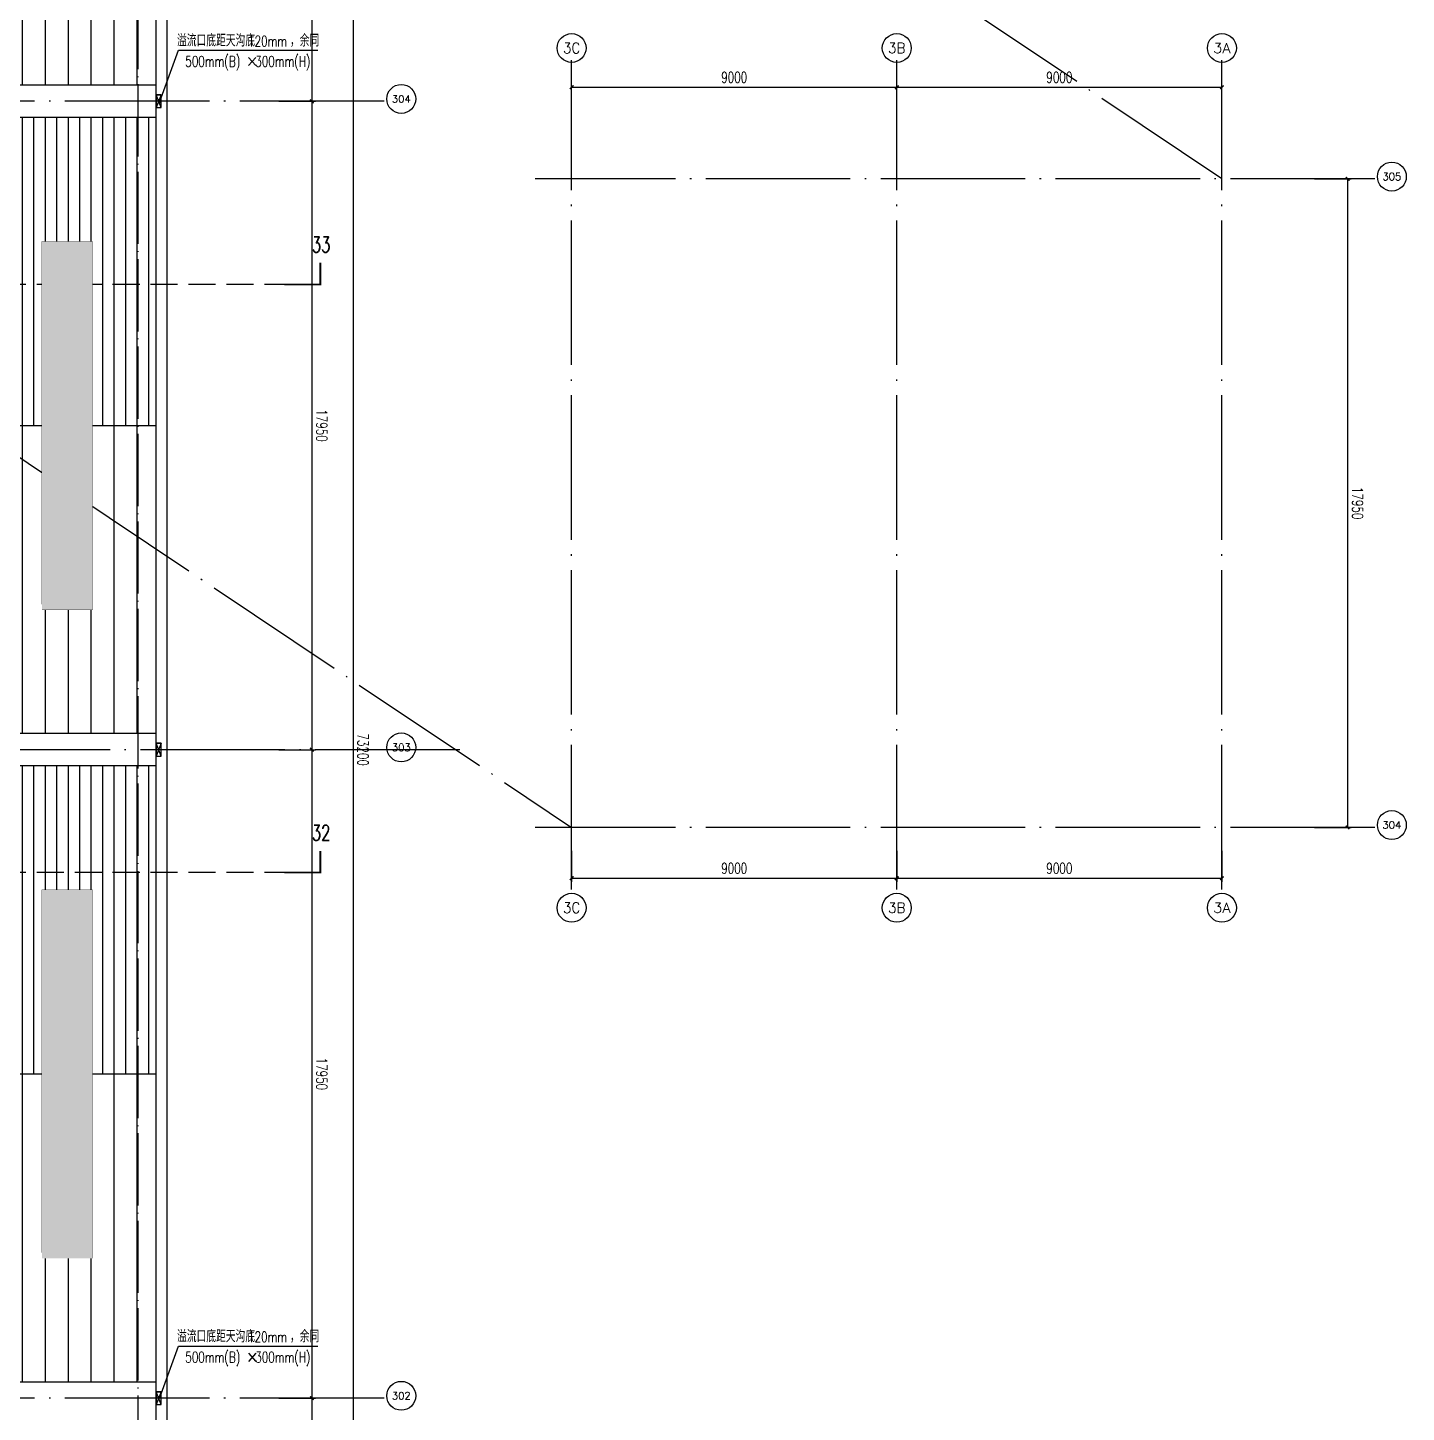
# Model space of a CAD drawing. Extents: x -1313754 to 847533, y 489853 to 941203.
# Drawn here: x 368089 to 406250, y 566477 to 604807 of the extents above; entities that cross this region are included whole.
import ezdxf
from ezdxf.enums import TextEntityAlignment as Align

# ---------------------------------------------------------------- set-up
doc = ezdxf.new("R2010")
doc.units = 0
doc.header["$LTSCALE"] = 1000
doc.header["$MEASUREMENT"] = 0
doc.linetypes.add('DASH', pattern=[0.35, 0.25, -0.1])
doc.linetypes.add('DOTE', pattern=[2.42, 2, -0.2, 0.02, -0.2])
doc.layers.get('Defpoints').update_dxf_attribs({"color": 210})
for name, color, linetype in [('99平面图例外参$0$A-HATCH-2', 251, 'Continuous'), ('A-AXIS-D', 1, 'Continuous'), ('A-AXIS-DOTE', 14, 'DOTE'), ('A-AXIS-SYMB', 3, 'Continuous'), ('A-HATCH-2', 251, 'Continuous'), ('A-LIN-V', 9, 'Continuous'), ('A-SFCE', 30, 'Continuous'), ('A-WINDOW', 140, 'Continuous'), ('AS-WALL', 40, 'Continuous'), ('DIM_SYMB', 3, 'Continuous'), ('E-电气标注', 84, 'Continuous'), ('PUB_TEXT', 7, 'Continuous'), ('参考线', 8, 'Continuous'), ('虹吸溢流', 3, 'Continuous'), ('虹吸雨水斗', 6, 'Continuous'), ('虹吸雨水标注XT', 7, 'Continuous')]:
    doc.layers.add(name, color=color, linetype=linetype)
doc.styles.add('_TCH_AXIS', font='COMPLEX', dxfattribs={"bigfont": 'GBCBIG'})
doc.styles.add('_TCH_DIM', font='SIMPLEX', dxfattribs={"bigfont": 'GBCBIG'})
doc.styles.add('_TCH_DIM_T3', font='SIMPLEX', dxfattribs={"width": 0.705882, "bigfont": 'GBCBIG'})
doc.styles.add('_TCH_LABEL', font='COMPLEX', dxfattribs={"bigfont": 'GBCBIG'})
doc.styles.add('A-DIM_T3', font='SIMPLEX', dxfattribs={"width": 0.705882, "bigfont": 'GBCBIG'})
doc.dimstyles.new('_TCH_ARCH&&100', dxfattribs={"dimtxt": 297.5, "dimasz": 100, "dimexe": 100, "dimexo": 100, "dimgap": 126.25, "dimtad": 1, "dimdec": 0, "dimzin": 0, "dimdsep": 46, "dimtxsty": '_TCH_DIM_T3', "dimblk": 'ARCHTICK', "dimcen": 0.09, "dimclrt": 7, "dimazin": 2, "dimtfac": 1, "dimtdec": 0, "dimtix": 1, "dimtmove": 2, "dimatfit": 3, "dimfxl": 0, "dimtolj": 1, "dimtzin": 0, "dimarcsym": 0})
doc.dimstyles.new('A-DIM&&100', dxfattribs={"dimtxt": 297.5, "dimasz": 100, "dimexe": 100, "dimexo": 100, "dimgap": 126.25, "dimtad": 1, "dimdec": 0, "dimzin": 0, "dimdsep": 46, "dimtxsty": 'A-DIM_T3', "dimblk": 'ARCHTICK', "dimcen": 0.09, "dimclrt": 7, "dimazin": 2, "dimtfac": 1, "dimtdec": 0, "dimtix": 1, "dimtmove": 2, "dimatfit": 3, "dimfxl": 0, "dimtolj": 1, "dimtzin": 0, "dimarcsym": 0})
pattern_1 = [(90, (-500100, 0), (-635, 0), [])]
pattern_2 = [(90, (-500100, 0), (-317.5, 0), [])]

# ---------------------------------------------------------------- blocks, each defined once
blk = doc.blocks.new('rrrrrrrrrrrrrrrrrrrrr')
at = {"layer": 'A-HATCH-2'}
h = blk.add_hatch(dxfattribs=at)
h.set_pattern_fill('ANSI31', color=256, scale=400, angle=45)
h.set_pattern_definition(pattern_1)
h.paths.add_polyline_path([(-266220, 611745), (-133684.3, 611745), (-128454.2, 611745), (-128454.2, 603220), (-301175.2, 603220), (-298409.1, 611745), (-278850, 611745)])
h = blk.add_hatch(dxfattribs=at)
h.set_pattern_fill('ANSI31', color=256, scale=200, angle=45)
h.set_pattern_definition(pattern_2)
h.paths.add_polyline_path([(-266220, 593795), (-133684.3, 593795), (-128454.2, 593795), (-128454.2, 602320), (-301467.2, 602320), (-304221.8, 593830.4), (-299145.1, 593795)])
h = blk.add_hatch(dxfattribs=at)
h.set_pattern_fill('ANSI31', color=256, scale=400, angle=45)
h.set_pattern_definition(pattern_1)
h.paths.add_polyline_path([(-266220, 593795), (-133684.3, 593795), (-128454.2, 593795), (-128454.2, 585270), (-306999.3, 585270), (-304233.2, 593795), (-278850, 593795)])
h = blk.add_hatch(dxfattribs=at)
h.set_pattern_fill('ANSI31', color=256, scale=200, angle=45)
h.set_pattern_definition(pattern_2)
h.paths.add_polyline_path([(-266220, 575845), (-133684.3, 575845), (-128454.2, 575845), (-128454.2, 584370), (-307291.3, 584370), (-310057.3, 575845), (-299145.1, 575845)])
h = blk.add_hatch(dxfattribs=at)
h.set_pattern_fill('ANSI31', color=256, scale=400, angle=45)
h.set_pattern_definition(pattern_1)
h.paths.add_polyline_path([(-266220, 575845), (-133684.3, 575845), (-128454.2, 575845), (-128454.2, 567320), (-313254.2, 567335.8), (-312823.4, 567320), (-310057.3, 575845), (-278850, 575845)])
at = {"layer": 'A-LIN-V'}
for points in [[(-128454.2, 603220), (-301175.2, 603220)], [(-128454.2, 602320), (-301467.2, 602320)], [(-128454.2, 585270), (-306999.3, 585270)], [(-307291.3, 584370), (-312823.4, 567320), (-128454.2, 567320)], [(-128454.2, 584370), (-307291.3, 584370)]]:
    blk.add_lwpolyline(points, dxfattribs=at)
at = {"layer": 'A-SFCE'}
for points in [[(-128154.2, 548220), (-128154.2, 621419.9), (-296321.3, 621420), (-313854.2, 567383.3), (-313854.2, 566370), (-313254.2, 566370)], [(-313554.2, 564570), (-313554.2, 548519.9), (-128454.2, 548519.9), (-128454.2, 621119.9), (-296103.2, 621120), (-313554.2, 567335.8), (-313554.2, 566670), (-313254.2, 566670)], [(-304977.3, 593795), (-128454.2, 593795)], [(-310793.3, 575845), (-128454.2, 575845)]]:
    blk.add_lwpolyline(points, dxfattribs=at)
blk = doc.blocks.new('_ArchTick')
at = {"color": 0, "linetype": 'ByBlock', "const_width": 0.4}
blk.add_lwpolyline([(-0.5, -0.5), (0.5, 0.5)], dxfattribs=at)
blk = doc.blocks.new('*D1327')
at = {"layer": 'A-AXIS-D', "color": 0, "lineweight": -2}
for p, q in [((95776, -184100), (96792, -184100)), ((96692, -184100), (96692, -202050)), ((95776, -202050), (96792, -202050))]:
    blk.add_line(p, q, dxfattribs=at)
at = {"layer": 'Defpoints', "color": 0}
for p in [(95676, -184100), (95676, -202050), (96692, -202050)]:
    blk.add_point(p, dxfattribs=at)
at = {"layer": 'A-AXIS-D', "color": 0, "lineweight": -2, "xscale": 100, "yscale": 100, "zscale": 100}
for p, rotation in [((96692, -184100), 90), ((96692, -202050), 270)]:
    blk.add_blockref('_ArchTick', p, dxfattribs=dict(at, rotation=rotation))
at = {"layer": 'A-AXIS-D', "color": 7, "insert": (96967, -193075), "char_height": 297.5, "attachment_point": 5, "rotation": 270, "style": 'A-DIM_T3'}
blk.add_mtext('\\A1;17950', dxfattribs=at)
blk = doc.blocks.new('*D1328')
at = {"layer": 'A-AXIS-D', "color": 0, "lineweight": -2}
for p, q in [((95776, -202050), (96792, -202050)), ((96692, -202050), (96692, -220000)), ((95776, -220000), (96792, -220000))]:
    blk.add_line(p, q, dxfattribs=at)
at = {"layer": 'Defpoints', "color": 0}
for p in [(95676, -202050), (95676, -220000), (96692, -220000)]:
    blk.add_point(p, dxfattribs=at)
at = {"layer": 'A-AXIS-D', "color": 0, "lineweight": -2, "xscale": 100, "yscale": 100, "zscale": 100}
for p, rotation in [((96692, -202050), 90), ((96692, -220000), 270)]:
    blk.add_blockref('_ArchTick', p, dxfattribs=dict(at, rotation=rotation))
at = {"layer": 'A-AXIS-D', "color": 7, "insert": (96967, -211025), "char_height": 297.5, "attachment_point": 5, "rotation": 270, "style": 'A-DIM_T3'}
blk.add_mtext('\\A1;17950', dxfattribs=at)
blk = doc.blocks.new('*D1329')
at = {"layer": 'A-AXIS-D', "color": 0, "lineweight": -2}
for p, q in [((95776, -220000), (96792, -220000)), ((96692, -220000), (96692, -237950)), ((95776, -237950), (96792, -237950))]:
    blk.add_line(p, q, dxfattribs=at)
at = {"layer": 'Defpoints', "color": 0}
for p in [(95676, -220000), (95676, -237950), (96692, -237950)]:
    blk.add_point(p, dxfattribs=at)
at = {"layer": 'A-AXIS-D', "color": 0, "lineweight": -2, "xscale": 100, "yscale": 100, "zscale": 100}
for p, rotation in [((96692, -220000), 90), ((96692, -237950), 270)]:
    blk.add_blockref('_ArchTick', p, dxfattribs=dict(at, rotation=rotation))
at = {"layer": 'A-AXIS-D', "color": 7, "insert": (96967, -228975), "char_height": 297.5, "attachment_point": 5, "rotation": 270, "style": 'A-DIM_T3'}
blk.add_mtext('\\A1;17950', dxfattribs=at)
blk = doc.blocks.new('*D1330')
at = {"layer": 'A-AXIS-D', "color": 0, "lineweight": -2}
for p, q in [((95776, -237950), (96792, -237950)), ((96692, -237950), (96692, -255900)), ((95776, -255900), (96792, -255900))]:
    blk.add_line(p, q, dxfattribs=at)
at = {"layer": 'Defpoints', "color": 0}
for p in [(95676, -237950), (95676, -255900), (96692, -255900)]:
    blk.add_point(p, dxfattribs=at)
at = {"layer": 'A-AXIS-D', "color": 0, "lineweight": -2, "xscale": 100, "yscale": 100, "zscale": 100}
for p, rotation in [((96692, -237950), 90), ((96692, -255900), 270)]:
    blk.add_blockref('_ArchTick', p, dxfattribs=dict(at, rotation=rotation))
at = {"layer": 'A-AXIS-D', "color": 7, "insert": (96967, -246925), "char_height": 297.5, "attachment_point": 5, "rotation": 270, "style": 'A-DIM_T3'}
blk.add_mtext('\\A1;17950', dxfattribs=at)
blk = doc.blocks.new('*D1361')
at = {"layer": 'A-AXIS-D', "color": 0, "lineweight": -2}
for p, q in [((103882, -222800), (103882, -223658)), ((112882, -222800), (112882, -223658)), ((103882, -223558), (112882, -223558))]:
    blk.add_line(p, q, dxfattribs=at)
at = {"layer": 'Defpoints', "color": 0}
for p in [(103882, -222700), (112882, -222700), (112882, -223558)]:
    blk.add_point(p, dxfattribs=at)
at = {"layer": 'A-AXIS-D', "color": 0, "lineweight": -2, "xscale": 100, "yscale": 100, "zscale": 100, "rotation": 180}
blk.add_blockref('_ArchTick', (103882, -223558), dxfattribs=at)
at = {"layer": 'A-AXIS-D', "color": 0, "lineweight": -2, "xscale": 100, "yscale": 100, "zscale": 100}
blk.add_blockref('_ArchTick', (112882, -223558), dxfattribs=at)
at = {"layer": 'A-AXIS-D', "color": 7, "insert": (108382, -223283), "char_height": 297.5, "attachment_point": 5, "style": '_TCH_DIM_T3'}
blk.add_mtext('\\A1;9000', dxfattribs=at)
blk = doc.blocks.new('*D1362')
at = {"layer": 'A-AXIS-D', "color": 0, "lineweight": -2}
for p, q in [((112882, -222800), (112882, -223658)), ((121882, -222800), (121882, -223658)), ((112882, -223558), (121882, -223558))]:
    blk.add_line(p, q, dxfattribs=at)
at = {"layer": 'Defpoints', "color": 0}
for p in [(112882, -222700), (121882, -222700), (121882, -223558)]:
    blk.add_point(p, dxfattribs=at)
at = {"layer": 'A-AXIS-D', "color": 0, "lineweight": -2, "xscale": 100, "yscale": 100, "zscale": 100, "rotation": 180}
blk.add_blockref('_ArchTick', (112882, -223558), dxfattribs=at)
at = {"layer": 'A-AXIS-D', "color": 0, "lineweight": -2, "xscale": 100, "yscale": 100, "zscale": 100}
blk.add_blockref('_ArchTick', (121882, -223558), dxfattribs=at)
at = {"layer": 'A-AXIS-D', "color": 7, "insert": (117382, -223283), "char_height": 297.5, "attachment_point": 5, "style": '_TCH_DIM_T3'}
blk.add_mtext('\\A1;9000', dxfattribs=at)
blk = doc.blocks.new('*D1406')
at = {"layer": 'A-AXIS-D', "color": 0, "lineweight": -2}
for p, q in [((96036, -183400), (97932, -183400)), ((97832, -183400), (97832, -256600)), ((96036, -256600), (97932, -256600))]:
    blk.add_line(p, q, dxfattribs=at)
at = {"layer": 'Defpoints', "color": 0}
for p in [(95936, -183400), (95936, -256600), (97832, -256600)]:
    blk.add_point(p, dxfattribs=at)
at = {"layer": 'A-AXIS-D', "color": 0, "lineweight": -2, "xscale": 100, "yscale": 100, "zscale": 100}
for p, rotation in [((97832, -183400), 90), ((97832, -256600), 270)]:
    blk.add_blockref('_ArchTick', p, dxfattribs=dict(at, rotation=rotation))
at = {"layer": 'A-AXIS-D', "color": 7, "insert": (98107, -220000), "char_height": 297.5, "attachment_point": 5, "rotation": 270, "style": '_TCH_DIM_T3'}
blk.add_mtext('\\A1;73200', dxfattribs=at)
blk = doc.blocks.new('*D1439')
at = {"layer": 'A-AXIS-D', "color": 0, "lineweight": -2}
for p, q in [((124446, -204200), (125462, -204200)), ((125362, -204200), (125362, -222150)), ((124446, -222150), (125462, -222150))]:
    blk.add_line(p, q, dxfattribs=at)
at = {"layer": 'Defpoints', "color": 0}
for p in [(124346, -204200), (124346, -222150), (125362, -222150)]:
    blk.add_point(p, dxfattribs=at)
at = {"layer": 'A-AXIS-D', "color": 0, "lineweight": -2, "xscale": 100, "yscale": 100, "zscale": 100}
for p, rotation in [((125362, -204200), 90), ((125362, -222150), 270)]:
    blk.add_blockref('_ArchTick', p, dxfattribs=dict(at, rotation=rotation))
at = {"layer": 'A-AXIS-D', "color": 7, "insert": (125637, -213175), "char_height": 297.5, "attachment_point": 5, "rotation": 270, "style": 'A-DIM_T3'}
blk.add_mtext('\\A1;17950', dxfattribs=at)
blk = doc.blocks.new('*D1440')
at = {"layer": 'A-AXIS-D', "color": 0, "lineweight": -2}
for p, q in [((103882, -202420), (103882, -201562)), ((112882, -202420), (112882, -201562)), ((103882, -201662), (112882, -201662))]:
    blk.add_line(p, q, dxfattribs=at)
at = {"layer": 'Defpoints', "color": 0}
for p in [(112882, -201662), (103882, -202520), (112882, -202520)]:
    blk.add_point(p, dxfattribs=at)
at = {"layer": 'A-AXIS-D', "color": 0, "lineweight": -2, "xscale": 100, "yscale": 100, "zscale": 100, "rotation": 180}
blk.add_blockref('_ArchTick', (103882, -201662), dxfattribs=at)
at = {"layer": 'A-AXIS-D', "color": 0, "lineweight": -2, "xscale": 100, "yscale": 100, "zscale": 100}
blk.add_blockref('_ArchTick', (112882, -201662), dxfattribs=at)
at = {"layer": 'A-AXIS-D', "color": 7, "insert": (108382, -201387), "char_height": 297.5, "attachment_point": 5, "style": '_TCH_DIM_T3'}
blk.add_mtext('\\A1;9000', dxfattribs=at)
blk = doc.blocks.new('*D1441')
at = {"layer": 'A-AXIS-D', "color": 0, "lineweight": -2}
for p, q in [((112882, -202420), (112882, -201562)), ((121882, -202420), (121882, -201562)), ((112882, -201662), (121882, -201662))]:
    blk.add_line(p, q, dxfattribs=at)
at = {"layer": 'Defpoints', "color": 0}
for p in [(121882, -201662), (112882, -202520), (121882, -202520)]:
    blk.add_point(p, dxfattribs=at)
at = {"layer": 'A-AXIS-D', "color": 0, "lineweight": -2, "xscale": 100, "yscale": 100, "zscale": 100, "rotation": 180}
blk.add_blockref('_ArchTick', (112882, -201662), dxfattribs=at)
at = {"layer": 'A-AXIS-D', "color": 0, "lineweight": -2, "xscale": 100, "yscale": 100, "zscale": 100}
blk.add_blockref('_ArchTick', (121882, -201662), dxfattribs=at)
at = {"layer": 'A-AXIS-D', "color": 7, "insert": (117382, -201387), "char_height": 297.5, "attachment_point": 5, "style": '_TCH_DIM_T3'}
blk.add_mtext('\\A1;9000', dxfattribs=at)
blk = doc.blocks.new('w42343eeee')
blk.add_wipeout([(367285, 568212), (365883, 568215), (365906, 578415), (367306, 578412)]).dxf.layer = '参考线'
at = {"layer": '99平面图例外参$0$A-HATCH-2'}
h = blk.add_hatch(dxfattribs=at)
h.set_pattern_fill('ANSI33', color=256, scale=75)
h.set_pattern_definition([(45, (1135667.22, 924695.12), (-168.3798, 168.3798), []), (45, (1135835.6, 924695.12), (-168.3798, 168.3798), [119.0625, -59.53125])])
h.paths.add_polyline_path([(366843, 550430), (365843, 550432)])
h.paths.add_polyline_path([(365906, 578415), (367306, 578412), (367283, 568212), (365883, 568215)])
at = {"layer": 'E-电气标注', "color": 1, "const_width": 5}
blk.add_lwpolyline([(365906, 578415), (365883, 568215), (367283, 568212), (367306, 578412)], close=True, dxfattribs=at)
blk = doc.blocks.new('w242343')
at = {"layer": 'A-SFCE', "rotation": 0.2599364601502722}
blk.add_blockref('w42343eeee', (40598471892.517593, 3385027531.331197), dxfattribs=at)
blk.add_blockref('w42343eeee', (40598471851.800423, 3385045481.285018), dxfattribs=at)
blk.add_blockref('w42343eeee', (40598471811.083199, 3385063431.238837), dxfattribs=at)
blk = doc.blocks.new('溢流口')
at = {"layer": '虹吸雨水标注XT'}
for p, q in [((-250, 98), (250, -98)), ((250, 98), (-250, -98)), ((250, -98), (250, 98))]:
    blk.add_line(p, q, dxfattribs=at)
blk.add_lwpolyline([(-250, 98), (250, 98), (250, -98), (-250, -98)], close=True, dxfattribs=at)
blk = doc.blocks.new('21321423')
at = {"layer": 'A-AXIS-SYMB'}
for p, q in [((371744, 602761), (372264, 604180)), ((372264, 604180), (376124, 604180)), ((371744, 566891), (372264, 568310)), ((372264, 568310), (376124, 568310))]:
    blk.add_line(p, q, dxfattribs=at)
at = {"layer": 'A-AXIS-SYMB', "const_width": 40}
for points in [[(371737, 602742, 1), (371751, 602780, 1)], [(371737, 566872, 1), (371751, 566910, 1)]]:
    blk.add_lwpolyline(points, format="xyb", close=True, dxfattribs=at)
at = {"layer": '虹吸溢流', "ltscale": 200, "xscale": -0.70754716981, "yscale": 0.70754716981, "zscale": 0.70754716981, "rotation": 270}
for p in [(371715, 602770), (371715, 584820), (371715, 566870)]:
    blk.add_blockref('溢流口', p, dxfattribs=at)
at = {"layer": 'PUB_TEXT', "style": '_TCH_DIM'}
for s, height, p in [('溢流口底距天沟底', 337.6, (372223, 604285)), ('，余同', 337.6, (375349, 604285)), ('×', 338, (374143, 603725)), ('溢流口底距天沟底', 337.6, (372223, 568415)), ('，余同', 337.6, (375349, 568415)), ('×', 338, (374143, 567855))]:
    blk.add_text(s, height=height, dxfattribs=at).set_placement(p)
at = {"layer": 'PUB_TEXT', "style": '_TCH_DIM', "width": 0.705882}
for s, p in [('120mm', (374189, 604285)), ('500mm(B)', (372453, 603725)), ('300mm(H)', (374389, 603725)), ('120mm', (374189, 568415)), ('500mm(B)', (372453, 567855)), ('300mm(H)', (374389, 567855))]:
    blk.add_text(s, height=297.5, dxfattribs=at).set_placement(p)
blk = doc.blocks.new('dote')
at = {"layer": 'A-AXIS-D'}
for centre in [(103882.2, -200576), (112882.2, -200576), (121882.2, -200576), (99166, -201985.7), (126586, -204135.7), (99166, -219935.7), (126586, -222085.7), (103882.2, -224376.3), (112882.2, -224376.3), (121882.2, -224376.3), (99166, -237885.7)]:
    blk.add_circle(centre, 400, dxfattribs=at)
at = {"layer": 'A-AXIS-DOTE'}
blk.add_line((91882.2, -264080), (91882.2, 36662.3), dxfattribs=at)
at = {"layer": 'A-AXIS-DOTE', "ltscale": 2}
for p, q in [((121882.2, -204200), (91886.2, -184100)), ((98696.4, -202050), (-97273.6, -202050)), ((73878.2, -202050), (103882.2, -222150)), ((126116.4, -204200), (102876.4, -204200)), ((100786.4, -220000), (-97273.6, -220000)), ((126116.4, -222150), (102876.4, -222150)), ((98696.4, -237950), (-97273.6, -237950))]:
    blk.add_line(p, q, dxfattribs=at)
for points in [[(103882.2, -223870), (103882.2, -200910)], [(112882.2, -223870), (112882.2, -200910)], [(121882.2, -223870), (121882.2, -200910)]]:
    blk.add_lwpolyline(points, dxfattribs=at)
at = {"layer": 'DIM_SYMB', "linetype": 'DASH', "ltscale": 3}
for p, q in [((96126.4, -207120), (84476.4, -207120)), ((96126.4, -223400), (84476.4, -223400))]:
    blk.add_line(p, q, dxfattribs=at)
at = {"layer": 'DIM_SYMB', "const_width": 50}
for points in [[(95926.4, -207120), (96926.4, -207120), (96926.4, -206520)], [(95926.4, -223400), (96926.4, -223400), (96926.4, -222800)]]:
    blk.add_lwpolyline(points, dxfattribs=at)
at = {"layer": 'PUB_TEXT', "style": '_TCH_AXIS'}
for s, height, p, p2 in [('3C', 294.28, (103644, -200723.2), (104120.4, -200723.2)), ('3B', 282.17, (112640.3, -200717.1), (113124.1, -200717.1)), ('3A', 276.42, (121638.7, -200714.2), (122125.7, -200714.2)), ('304', 199.75, (98904.4, -202085.6), (99427.5, -202085.6)), ('305', 206.28, (126325.6, -204238.9), (126846.3, -204238.9)), ('303', 206.28, (98905.6, -220038.9), (99426.3, -220038.9)), ('304', 199.75, (126324.4, -222185.6), (126847.5, -222185.6)), ('3C', 294.28, (103644, -224523.4), (104120.4, -224523.4)), ('3B', 282.17, (112640.3, -224517.3), (113124.1, -224517.3)), ('3A', 276.42, (121638.7, -224514.5), (122125.7, -224514.5)), ('302', 206.28, (98905.6, -237988.9), (99426.3, -237988.9))]:
    blk.add_text(s, height=height, dxfattribs=at).set_placement(p, p2, align=Align.FIT)
at = {"layer": 'PUB_TEXT', "style": '_TCH_LABEL', "width": 0.705882}
for s, p in [('33', (96690.7, -206232.5)), ('32', (96690.7, -222512.5))]:
    blk.add_text(s, height=425, dxfattribs=at).set_placement(p)
at = {"layer": 'A-AXIS-D'}
for base, p1, p2, dimstyle, picture, middle in [((97831.9, -256600.1), (95936.4, -183400), (95936.4, -256600.1), '_TCH_ARCH&&100', '*D1406', (98106.9, -220000)), ((96692.2, -202050), (95676.4, -184100), (95676.4, -202050), 'A-DIM&&100', '*D1327', (96967.2, -193075)), ((96692.2, -220000), (95676.4, -202050), (95676.4, -220000), 'A-DIM&&100', '*D1328', (96967.2, -211025)), ((125362.2, -222150), (124346.4, -204200), (124346.4, -222150), 'A-DIM&&100', '*D1439', (125637.2, -213175)), ((96692.2, -237950), (95676.4, -220000), (95676.4, -237950), 'A-DIM&&100', '*D1329', (96967.2, -228975)), ((96692.2, -255900), (95676.4, -237950), (95676.4, -255900), 'A-DIM&&100', '*D1330', (96967.2, -246925))]:
    dim = blk.add_linear_dim(base=base, p1=p1, p2=p2, angle=270, dimstyle=dimstyle, override={"dimgap": 0}, dxfattribs=at)
    dim.commit()
    dim.dimension.update_dxf_attribs({"geometry": picture, "text_midpoint": middle, "dimtype": 161, "text_rotation": 270})
for base, p1, p2, picture, middle in [((112882.2, -201662.2), (103882.2, -202520.2), (112882.2, -202520.2), '*D1440', (108382.2, -201387.2)), ((121882.2, -201662.2), (112882.2, -202520.2), (121882.2, -202520.2), '*D1441', (117382.2, -201387.2)), ((112882.2, -223558), (103882.2, -222700), (112882.2, -222700), '*D1361', (108382.2, -223283)), ((121882.2, -223558), (112882.2, -222700), (121882.2, -222700), '*D1362', (117382.2, -223283))]:
    dim = blk.add_linear_dim(base=base, p1=p1, p2=p2, angle=0, dimstyle='_TCH_ARCH&&100', override={"dimgap": 0}, dxfattribs=at)
    dim.commit()
    dim.dimension.update_dxf_attribs({"geometry": picture, "text_midpoint": middle, "dimtype": 161})

msp = doc.modelspace()

# ---------------------------------------------------------------- block references
msp.add_blockref('rrrrrrrrrrrrrrrrrrrrr', (500100, 0))
at = {"layer": 'AS-WALL'}
msp.add_blockref('dote', (279263.6, 804820), dxfattribs=at)

# ---------------------------------------------------------------- next in the draw order: block references
at = {"layer": 'A-WINDOW', "rotation": 359.8700319340397}
msp.add_blockref('w242343', (-40606042043.5, -3292924822.4), dxfattribs=at)

# ---------------------------------------------------------------- next in the draw order: block references
at = {"layer": '虹吸雨水斗', "linetype": 'Continuous'}
msp.add_blockref('21321423', (0, 0), dxfattribs=at)

doc.saveas('drawing.dxf')
